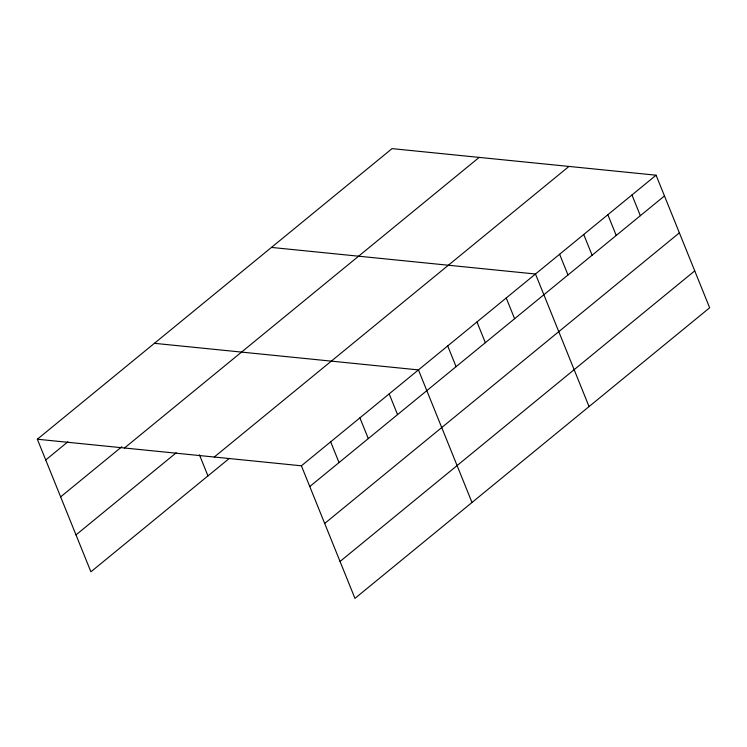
<?xml version="1.0" encoding="UTF-8"?>
<svg xmlns="http://www.w3.org/2000/svg" width="747" height="747" viewBox="0 0 747 747"><rect width="100%" height="100%" fill="white"/><g stroke="black" fill="none" stroke-linecap="round" stroke-linejoin="round"><path stroke-width="1.12" d="M37.35 439.227L392.044 148.625L656.09 175.2L709.65 307.773L354.956 598.375L301.396 465.801L37.35 439.227L90.91 571.8L229.245 458.462M45.726 459.965L67.893 441.804M60.638 496.867L121.826 446.743M124.488 447.995L479.182 157.393M76.007 534.889L176.208 452.794M214.258 457.033L568.953 166.432M301.396 465.801L656.09 175.2M309.772 486.54L664.466 195.938M324.684 523.451L679.378 232.849M340.044 561.473L694.738 270.872M271.45 247.425L535.487 274.009L589.056 406.583M154.396 343.321L418.441 369.905L472.001 502.479M631.971 194.958L640.347 215.696M607.843 214.725L616.228 235.464M583.724 234.483L592.11 255.222M559.606 254.241L567.991 274.98M506.233 297.978L514.608 318.717M476.969 321.957L485.345 342.696M447.705 345.926L456.081 366.665M389.178 393.874L397.563 414.622M359.914 417.853L368.299 438.592M330.66 441.832L339.035 462.57M199.44 454.811L207.965 475.904"/></g></svg>
